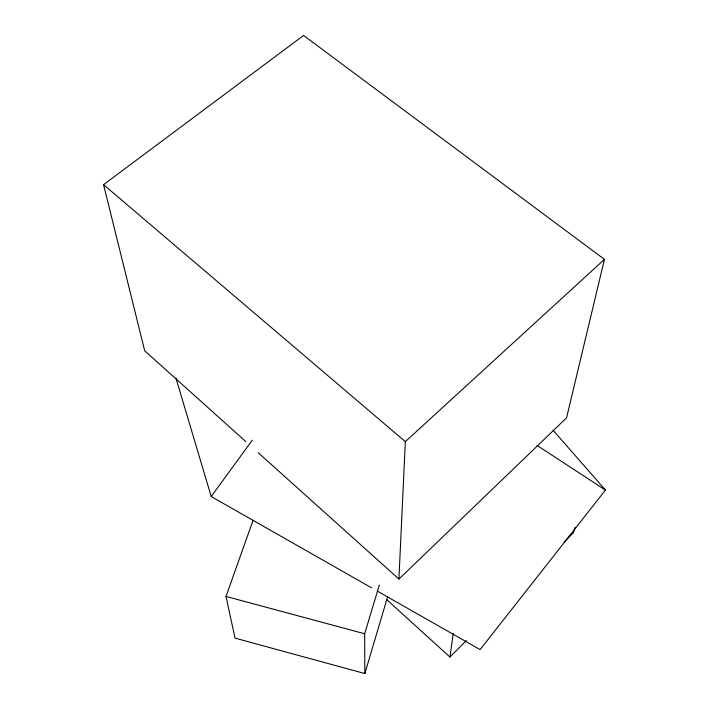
<?xml version="1.0" encoding="UTF-8"?>
<svg xmlns="http://www.w3.org/2000/svg" width="709" height="709" viewBox="0 0 709 709"><rect width="100%" height="100%" fill="white"/><g stroke="black" fill="none" stroke-linecap="round" stroke-linejoin="round"><path stroke-width="1.06" d="M258.227 452.723L398.919 579.067L405.344 441.645L604.44 259.37L303.585 35.45L103.558 184.659L144.689 350.76L245.881 441.636M386.901 599.796L449.949 657.066L453.228 633.5M604.44 259.37L566.553 417.849L398.919 579.067M574.981 527.443L573.484 532.654L564.16 542.039M253.016 520.433L226.011 596.446L235.025 638.127L364.843 673.55L387.522 597.146M364.843 673.55L364.665 633.757L379.324 585.04M371.587 587.823L211.202 496.53L252.271 440.209M553.055 430.212L605.442 490.087L480.108 649.604L377.348 591.102M449.949 657.066L466.265 640.635M226.011 596.446L364.665 633.757M536.926 445.332L605.442 490.087M103.558 184.659L405.344 441.645M175.965 378.163L211.202 496.53"/></g></svg>
